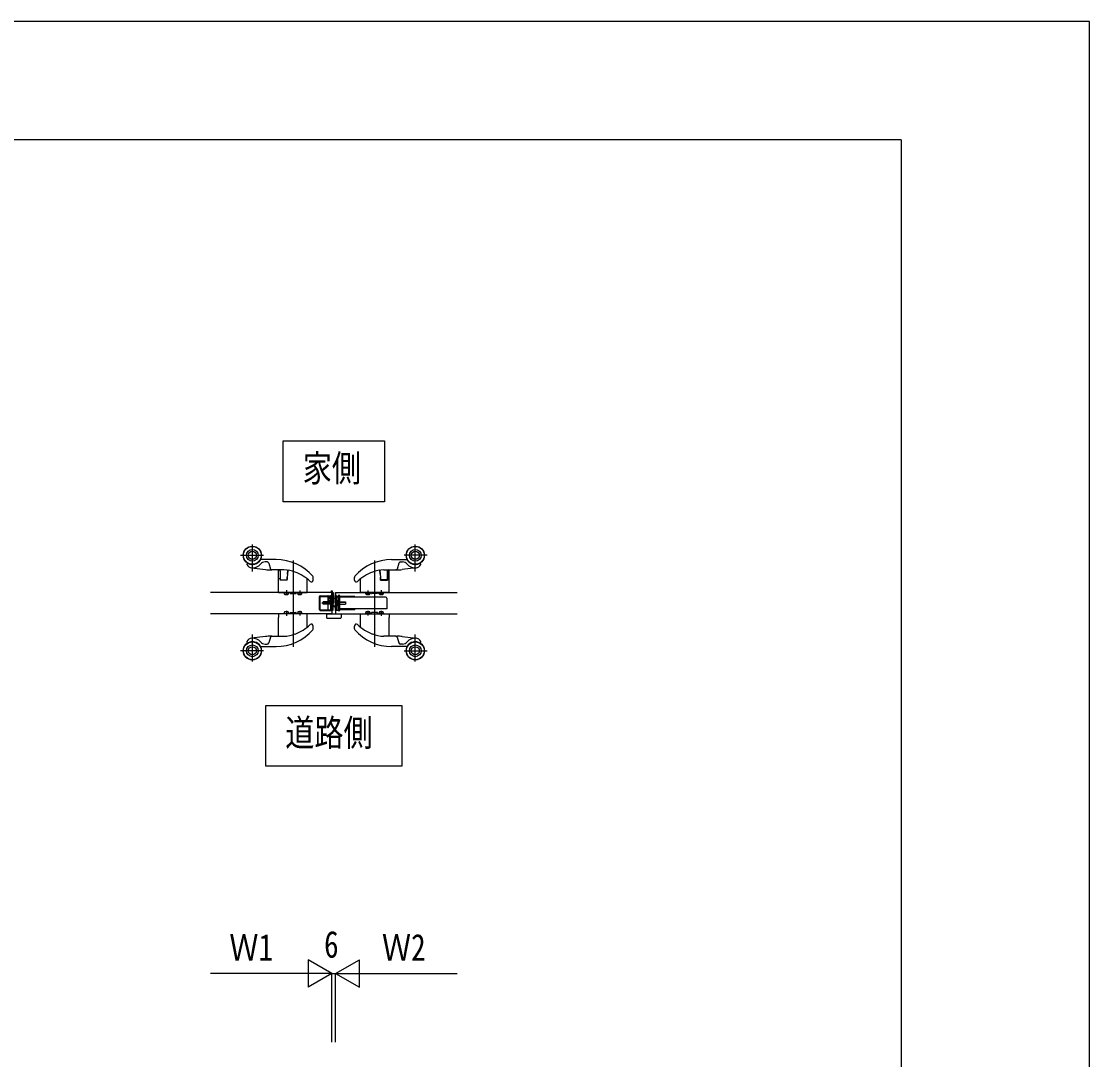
# Model space of a CAD drawing. Units: millimetres, scale not verified. Extents: x -4205 to 4205, y -2970 to 2970.
# Drawn here: x 2448 to 4205, y 1263 to 2970 of the extents above; entities that cross this region are included whole.
import ezdxf
from ezdxf.enums import TextEntityAlignment as Align

# ---------------------------------------------------------------- set-up
doc = ezdxf.new("R2010")
doc.units = ezdxf.units.MM
doc.header["$LTSCALE"] = 12
for name, color, linetype in [('0-2_USER1', 3, 'Continuous'), ('0-3_YKK_12', 2, 'Continuous'), ('0-4_YKK_A1', 4, 'Continuous'), ('0-5_YKK_D', 6, 'Continuous'), ('0-6_YKK_ZWAK', 7, 'Continuous')]:
    doc.layers.add(name, color=color, linetype=linetype)
doc.styles.add('ＭＳ ゴシック', font='')
doc.styles.get('ＭＳ ゴシック').set_extended_font_data('MS Gothic')

msp = doc.modelspace()

# ---------------------------------------------------------------- linework, layer by layer
at = {"layer": '0-2_USER1'}
for points in [[(2878.82, 2180.08), (2878.82, 2280.08), (3045.22, 2280.08), (3045.22, 2180.08)], [(2850.02, 1745.08), (2850.02, 1845.08), (3074.02, 1845.08), (3074.02, 1745.08)]]:
    msp.add_lwpolyline(points, close=True, dxfattribs=at)
at = {"layer": '0-3_YKK_12'}
for p, q in [((2962.02, 2014), (2962.02, 2031)), ((2961.82, 2013.5), (2942.3, 2013.5))]:
    msp.add_line(p, q, dxfattribs=at)
at = {"layer": '0-4_YKK_A1'}
for p, q in [((2828.02, 2065.12), (2828.02, 2109.6)), ((3096.02, 2065.12), (3096.02, 2109.6)), ((2808.72, 2092), (2846.32, 2092)), ((3115.32, 2092), (3077.72, 2092)), ((2867.02, 2085), (2842.16, 2085)), ((2852.3, 2081), (2848.93, 2081)), ((2855.17, 2078.88), (2858.09, 2069.41)), ((2895.02, 2083.4), (2895.02, 1941.54)), ((3029.02, 2083.4), (3029.02, 1941.54)), ((3057.02, 2085), (3081.88, 2085)), ((3068.87, 2078.88), (3065.95, 2069.41)), ((3071.74, 2081), (3075.11, 2081)), ((2826.83, 2071.27), (2849.56, 2068.54)), ((2858.51, 2068), (2859.98, 2068)), ((2880.02, 2068), (2859.98, 2068)), ((2871.02, 2054), (2871.02, 2067)), ((2873.52, 2066.5), (2873.52, 2054)), ((2874.02, 2066), (2874.02, 2064.23)), ((2885.02, 2051.3), (2885.43, 2056.01)), ((2885.4, 2055.86), (2885.06, 2051.96)), ((2885.86, 2061.14), (2885.4, 2055.86)), ((2886.39, 2067.17), (2885.86, 2061.14)), ((2885.87, 2060.99), (2886.4, 2067.06)), ((2886.41, 2067.31), (2886.42, 2067.31)), ((2928.02, 2051.26), (2928.02, 2055.65)), ((2996.02, 2051.26), (2996.02, 2055.65)), ((3037.63, 2067.31), (3037.62, 2067.31)), ((3038.17, 2060.99), (3037.64, 2067.06)), ((3037.65, 2067.17), (3038.18, 2061.14)), ((3038.18, 2061.14), (3038.64, 2055.86)), ((3039.02, 2051.3), (3038.61, 2056.01)), ((3038.64, 2055.86), (3038.98, 2051.96)), ((3044.02, 2068), (3064.06, 2068)), ((3050.02, 2066), (3050.02, 2064.23)), ((3050.52, 2066.5), (3050.52, 2054)), ((3053.02, 2054), (3053.02, 2067)), ((3065.52, 2068), (3064.06, 2068)), ((3097.21, 2071.27), (3074.48, 2068.54)), ((2871.02, 2031), (2871.02, 2054)), ((2871.02, 2054), (2873.52, 2054)), ((2873.52, 2054), (2873.52, 2051.3)), ((2885.02, 2051.3), (2873.52, 2051.3)), ((2874.52, 2051.5), (2884.56, 2051.5)), ((2918.02, 2031), (2918.02, 2052.81)), ((3006.02, 2031), (3006.02, 2052.81)), ((3039.02, 2051.3), (3050.52, 2051.3)), ((3049.52, 2051.5), (3039.48, 2051.5)), ((3050.52, 2054), (3050.52, 2051.3)), ((3053.02, 2054), (3050.52, 2054)), ((3053.02, 2031), (3053.02, 2054)), ((2959.02, 2031), (2759.02, 2031)), ((2871.02, 2031), (2918.02, 2031)), ((2880.52, 2030), (2880.62, 2028.88)), ((2884.02, 2034.47), (2884.02, 2026.43)), ((2887.42, 2028.88), (2887.52, 2030)), ((2890.02, 2031), (2890.02, 2029.3)), ((2890.32, 2029), (2899.72, 2029)), ((2900.02, 2029.3), (2900.02, 2031)), ((2902.22, 2030), (2902.22, 2031)), ((2909.82, 2030), (2902.22, 2030)), ((2902.52, 2030), (2902.62, 2028.88)), ((2906.02, 2034.03), (2906.02, 2026.43)), ((2909.42, 2028.88), (2909.52, 2030)), ((2909.82, 2031), (2909.82, 2030)), ((2938.52, 2002.5), (2938.52, 2024.5)), ((2938.52, 2024.5), (2959.02, 2024.5)), ((2939.52, 2025.5), (2958.02, 2025.5)), ((2939.52, 2002.5), (2939.52, 2024.5)), ((2952.02, 2025), (2952.02, 2002)), ((2952.52, 2025.5), (2956.52, 2025.5)), ((2952.52, 2022.5), (2959.02, 2022.5)), ((2965.02, 2021), (2953.52, 2021)), ((2958.02, 2025.5), (2956.52, 2025.5)), ((2956.52, 2025.5), (2958.02, 2025.5)), ((2956.52, 2025.5), (2956.52, 2001.5)), ((2958.02, 2032), (2958.02, 2033.5)), ((2958.02, 2001.5), (2958.02, 2025.5)), ((2958.02, 2023.9), (2958.02, 2025.5)), ((2958.02, 2022.92), (2958.02, 2023.9)), ((2958.02, 2023.08), (2958.02, 2001.5)), ((2959.02, 2031), (2959.02, 1996)), ((2959.02, 2024), (2959.02, 2031)), ((2959.02, 2002.5), (2959.02, 2024.5)), ((2959.02, 2001), (2959.02, 2022.5)), ((2965.02, 2031), (3165.02, 2031)), ((2965.02, 2031), (2965.02, 1996)), ((2965.02, 2026), (2966.52, 2026)), ((2965.02, 2001), (2965.02, 2026)), ((2966.52, 2001), (2966.52, 2026)), ((2969.02, 2024), (2966.52, 2024)), ((2969.02, 2023), (2966.52, 2023)), ((2969.02, 2025.9), (2969.02, 2001.1)), ((2970.02, 2025.9), (2969.02, 2025.9)), ((2969.02, 2018.5), (2969.02, 2023)), ((2970.02, 2001.1), (2970.02, 2025.9)), ((2996.52, 2024), (2972.02, 2024)), ((3047.42, 2023), (2972.02, 2023)), ((2996.52, 2023), (2996.52, 2024)), ((3053.02, 2031), (3006.02, 2031)), ((3014.22, 2031), (3014.22, 2030)), ((3014.22, 2030), (3021.82, 2030)), ((3014.62, 2028.88), (3014.52, 2030)), ((3018.02, 2034.03), (3018.02, 2026.43)), ((3021.52, 2030), (3021.42, 2028.88)), ((3021.82, 2030), (3021.82, 2031)), ((3024.02, 2029.3), (3024.02, 2031)), ((3033.72, 2029), (3024.32, 2029)), ((3034.02, 2031), (3034.02, 2029.3)), ((3036.62, 2028.88), (3036.52, 2030)), ((3040.02, 2034.47), (3040.02, 2026.43)), ((3043.52, 2030), (3043.42, 2028.88)), ((2944.52, 2011.5), (2944.52, 2015.5)), ((2959.02, 2015.5), (2944.52, 2015.5)), ((2959.02, 2015.12), (2944.52, 2015.12)), ((2959.02, 2011.88), (2944.52, 2011.88)), ((2959.02, 2011.5), (2944.52, 2011.5)), ((2955.52, 2016.38), (2960.02, 2011.13)), ((2958.02, 2017), (2959.02, 2017)), ((2959.02, 2010), (2958.02, 2010)), ((2959.02, 2010.7), (2959.02, 2016.3)), ((2960.22, 2009.5), (2959.02, 2010.7)), ((2960.02, 2011.13), (2963.36, 2007.22)), ((2960.22, 2017.5), (2960.22, 2009.5)), ((2960.52, 2009.5), (2960.22, 2009.5)), ((2960.52, 2017.5), (2960.52, 2009.5)), ((2960.52, 2009.5), (2960.52, 2017.5)), ((2965.32, 2017.5), (2965.02, 2017.5)), ((2965.32, 2009.5), (2965.02, 2009.5)), ((2965.32, 2017.5), (2965.32, 2009.5)), ((2967.32, 2015.5), (2965.32, 2017.5)), ((2967.32, 2011.5), (2965.32, 2009.5)), ((2972.02, 2015.5), (2967.32, 2015.5)), ((2967.32, 2015.5), (2967.32, 2011.5)), ((2967.32, 2015.1), (2972.02, 2015.1)), ((2967.32, 2011.9), (2972.02, 2011.9)), ((2972.02, 2011.5), (2967.32, 2011.5)), ((2969.02, 2018.5), (2968.12, 2018.5)), ((2968.12, 2008.5), (2968.12, 2018.5)), ((2968.12, 2008.5), (2969.02, 2008.5)), ((2969.02, 2001.3), (2969.02, 2008.5)), ((2972.02, 2015.5), (2981.02, 2015.5)), ((2972.02, 2015.1), (2981.02, 2015.1)), ((2972.02, 2011.9), (2981.02, 2011.9)), ((2972.02, 2011.5), (2981.02, 2011.5)), ((3049.02, 2004), (2972.02, 2004)), ((2972.02, 2003), (2996.52, 2003)), ((2981.02, 2015.5), (2981.02, 2011.5)), ((2996.52, 2004), (2996.52, 2003)), ((2959.02, 1996), (2759.02, 1996)), ((2871.02, 1996), (2871.02, 1993)), ((2918.02, 1996), (2871.02, 1996)), ((2871.02, 1993), (2871.02, 1989.5)), ((2871.02, 1959.5), (2871.02, 1989.5)), ((2880.22, 1996), (2880.22, 1997)), ((2880.22, 1997), (2887.82, 1997)), ((2880.62, 1998.12), (2880.52, 1997)), ((2884.02, 2000.57), (2884.02, 1992.53)), ((2887.52, 1997), (2887.42, 1998.12)), ((2887.82, 1997), (2887.82, 1996)), ((2890.02, 1996), (2890.02, 1997.7)), ((2890.32, 1998), (2899.72, 1998)), ((2900.02, 1996), (2900.02, 1997.7)), ((2902.62, 1998.12), (2902.52, 1997)), ((2906.02, 2000.57), (2906.02, 1992.97)), ((2909.52, 1997), (2909.42, 1998.12)), ((2918.02, 1974.19), (2918.02, 1996)), ((2938.52, 2002.5), (2959.02, 2002.5)), ((2939.52, 2001.5), (2958.02, 2001.5)), ((2950.02, 1996), (2950.02, 1989.5)), ((2950.02, 1996), (2974.02, 1996)), ((2951.02, 1988.5), (2973.02, 1988.5)), ((2956.52, 2001.5), (2952.52, 2001.5)), ((2956.52, 2001.5), (2958.02, 2001.5)), ((2956.52, 2001.5), (2958.02, 2001.5)), ((2966.52, 2001), (2965.02, 2001)), ((2965.02, 1996), (3165.02, 1996)), ((2969.02, 2001.1), (2970.02, 2001.1)), ((2974.02, 1996), (2974.02, 1989.5)), ((3006.02, 1996), (3053.02, 1996)), ((3006.02, 1974.19), (3006.02, 1996)), ((3014.52, 1997), (3014.62, 1998.12)), ((3018.02, 2000.57), (3018.02, 1992.97)), ((3021.42, 1998.12), (3021.52, 1997)), ((3024.02, 1996), (3024.02, 1997.7)), ((3033.72, 1998), (3024.32, 1998)), ((3034.02, 1996), (3034.02, 1997.7)), ((3036.22, 1997), (3036.22, 1996)), ((3043.82, 1997), (3036.22, 1997)), ((3036.52, 1997), (3036.62, 1998.12)), ((3040.02, 2000.57), (3040.02, 1992.53)), ((3043.42, 1998.12), (3043.52, 1997)), ((3043.82, 1996), (3043.82, 1997)), ((3053.02, 1996), (3053.02, 1993)), ((3053.02, 1993), (3053.02, 1989.5)), ((3053.02, 1959.5), (3053.02, 1989.5)), ((2928.02, 1971.35), (2928.02, 1975.74)), ((2996.02, 1971.35), (2996.02, 1975.74)), ((2849.56, 1958.46), (2826.83, 1955.73)), ((2828.02, 1917.4), (2828.02, 1961.88)), ((2858.09, 1957.59), (2855.17, 1948.12)), ((2859.98, 1959), (2858.51, 1959)), ((2859.98, 1959), (2880.02, 1959)), ((3064.06, 1959), (3044.02, 1959)), ((3064.06, 1959), (3065.52, 1959)), ((3065.95, 1957.59), (3068.87, 1948.12)), ((3074.48, 1958.46), (3097.21, 1955.73)), ((3096.02, 1917.4), (3096.02, 1961.88)), ((2846.32, 1935), (2808.72, 1935)), ((2842.16, 1942), (2867.02, 1942)), ((2848.93, 1946), (2852.3, 1946)), ((3081.88, 1942), (3057.02, 1942)), ((3075.11, 1946), (3071.74, 1946)), ((3077.72, 1935), (3115.32, 1935))]:
    msp.add_line(p, q, dxfattribs=at)
for points in [[(2874.02, 2064.23), (2874.02, 2054.8), (2874.02, 2052)], [(3050.02, 2064.23), (3050.02, 2054.8), (3050.02, 2052)], [(2887.82, 2031), (2887.82, 2030), (2880.22, 2030), (2880.22, 2031)], [(2959.02, 2022.5), (2959.02, 2024), (2952.52, 2024), (2952.52, 2022.5)], [(2953.02, 2020.5), (2953.02, 2019.3), (2955.52, 2016.38)], [(2960.52, 2031), (2960.52, 2001), (2959.02, 2001)], [(2971.02, 2001.1), (2972.02, 2001.1), (2972.02, 2025.9), (2971.02, 2025.9), (2970.02, 2025.9)], [(2970.02, 2001.1), (2971.02, 2001.1), (2971.02, 2025.9)], [(3036.22, 2031), (3036.22, 2030), (3043.82, 2030), (3043.82, 2031)], [(3049.02, 2021.4), (3049.02, 2005.6), (3049.02, 2004)], [(2960.52, 2017.5), (2960.22, 2017.5), (2959.02, 2016.3)], [(2902.22, 1996), (2902.22, 1997), (2909.82, 1997), (2909.82, 1996)], [(2969.02, 2001.3), (2967.82, 2001.3), (2966.52, 2001.3)], [(3021.82, 1996), (3021.82, 1997), (3014.22, 1997), (3014.22, 1996)]]:
    msp.add_lwpolyline(points, dxfattribs=at)
for centre, radius in [((2828.02, 2092), 15), ((2828.02, 2092), 14.7), ((2828.02, 2092), 9.71), ((2828.02, 2092), 6.62), ((3096.02, 2092), 15), ((3096.02, 2092), 14.7), ((3096.02, 2092), 9.71), ((3096.02, 2092), 6.62), ((2828.02, 1935), 15), ((2828.02, 1935), 14.7), ((2828.02, 1935), 9.71), ((2828.02, 1935), 6.62), ((3096.02, 1935), 15), ((3096.02, 1935), 14.7), ((3096.02, 1935), 9.71), ((3096.02, 1935), 6.62)]:
    msp.add_circle(centre, radius, dxfattribs=at)
for centre, radius, start, end in [((2820.45, 2077.34), 1.5, 62.67786, 207.00257), ((2828.02, 2081.2), 10, 207.00257, 263.14008), ((2828.02, 2092), 15, 242.67786, 328.99194), ((2828.02, 2092), 15, 261.17985, 278.82015), ((2828.02, 2088.4), 17.2, 270, 320.22969), ((2842.16, 2083.5), 1.5, 90.00099, 148.99194), ((2848.93, 2071), 10, 90, 140.22969), ((2852.3, 2078), 3, 17.10292, 90), ((2867.02, 2005), 80, 41.1281, 89.99959), ((3057.02, 2005), 80, 90.00041, 138.8719), ((3071.74, 2078), 3, 90, 162.89708), ((3075.11, 2071), 10, 39.77031, 90), ((3081.88, 2083.5), 1.5, 31.00806, 89.99901), ((3096.02, 2088.4), 17.2, 219.77031, 270), ((3096.02, 2092), 15, 211.00806, 297.32214), ((3096.02, 2092), 15, 261.17985, 278.82015), ((3096.02, 2081.2), 10, 276.85992, 332.99743), ((3103.59, 2077.34), 1.5, 332.99743, 117.32214), ((2828.02, 2081.2), 10, 263.14008, 270), ((2858.51, 2143), 75, 263.14008, 270), ((2860, 2070), 2, 197.10292, 210), ((2860, 2070), 2, 210, 270), ((2872.02, 2067), 1, 90, 180), ((2872.02, 2066.5), 1.5, 0, 90), ((2871.02, 2066), 3, 0, 41.81031), ((2880.02, 2018), 50, 68.13628, 89.99998), ((2888.38, 2067), 2, 163.07655, 175), ((2886.9, 2067.02), 0.5, 82.01427, 175), ((2868.85, 1990.16), 80, 47.40829, 68.13629), ((2925.02, 2055.65), 3, 0, 41.1286), ((2999.02, 2055.65), 3, 138.8714, 180), ((3055.19, 1990.16), 80, 111.86371, 132.59171), ((3044.02, 2018), 50, 90.00002, 111.86372), ((3037.14, 2067.02), 0.5, 5, 97.98573), ((3035.66, 2067), 2, 5, 16.92345), ((3053.02, 2066), 3, 138.18969, 180), ((3052.02, 2066.5), 1.5, 90, 180), ((3052.02, 2067), 1, 0, 90), ((3064.04, 2070), 2, 270, 330), ((3065.52, 2143), 75, 270, 276.85992), ((3064.04, 2070), 2, 330, 342.89708), ((3096.02, 2081.2), 10, 270, 276.85992), ((2874.52, 2052), 0.5, 180, 270), ((2884.56, 2052), 0.5, 270, 355), ((2917.02, 2052.81), 1, 0, 38.17852), ((2925.02, 2051.25), 3, 227.26797, 0.1403), ((2999.02, 2051.25), 3, 179.8597, 312.73203), ((3007.02, 2052.81), 1, 141.82148, 180), ((3039.48, 2052), 0.5, 185, 270), ((3049.52, 2052), 0.5, 270, 0), ((2881.91, 2028.99), 1.3, 185, 254.11915), ((2884.02, 2036.4), 9, 254.11915, 285.88085), ((2886.13, 2028.99), 1.3, 285.88085, 355), ((2890.32, 2029.3), 0.3, 180, 270), ((2899.72, 2029.3), 0.3, 270, 0), ((2903.91, 2028.99), 1.3, 185, 254.11915), ((2906.02, 2036.4), 9, 254.11915, 285.88085), ((2908.13, 2028.99), 1.3, 285.88085, 355), ((2939.52, 2024.5), 1, 90, 180), ((2952.52, 2025), 0.5, 90, 180), ((2953.52, 2020.5), 0.5, 90, 180), ((2958.02, 2031), 2.5, 0, 90), ((2958.02, 2031), 1, 0, 90), ((3015.91, 2028.99), 1.3, 185, 254.11915), ((3018.02, 2036.4), 9, 254.11915, 285.88085), ((3020.13, 2028.99), 1.3, 285.88085, 355), ((3024.32, 2029.3), 0.3, 180, 270), ((3033.72, 2029.3), 0.3, 270, 0), ((3037.91, 2028.99), 1.3, 185, 254.11915), ((3040.02, 2036.4), 9, 254.11915, 285.88085), ((3042.13, 2028.99), 1.3, 285.88085, 355), ((3047.42, 2021.4), 1.6, 0, 90), ((2966.02, 2009.5), 3.5, 220.57456, 253.39845), ((2881.91, 1998.01), 1.3, 105.88085, 175), ((2884.02, 1990.6), 9, 74.11915, 105.88085), ((2886.13, 1998.01), 1.3, 5, 74.11915), ((2890.32, 1997.7), 0.3, 90, 180), ((2899.72, 1997.7), 0.3, 0, 90), ((2903.91, 1998.01), 1.3, 105.88085, 175), ((2906.02, 1990.6), 9, 74.11915, 105.88085), ((2908.13, 1998.01), 1.3, 5, 74.11915), ((2939.52, 2002.5), 1, 180, 270), ((2951.02, 1989.5), 1, 180, 270), ((2952.52, 2002), 0.5, 180, 270), ((2973.02, 1989.5), 1, 270, 360), ((3015.91, 1998.01), 1.3, 105.88085, 175), ((3018.02, 1990.6), 9, 74.11915, 105.88085), ((3020.13, 1998.01), 1.3, 5, 74.11915), ((3024.32, 1997.7), 0.3, 90, 180), ((3033.72, 1997.7), 0.3, 0, 90), ((3037.91, 1998.01), 1.3, 105.88085, 175), ((3040.02, 1990.6), 9, 74.11915, 105.88085), ((3042.13, 1998.01), 1.3, 5, 74.11915), ((2867.02, 2022), 80, 270.00041, 318.8719), ((2868.85, 2036.84), 80, 291.86371, 312.59171), ((2917.02, 1974.19), 1, 321.82148, 0), ((2925.02, 1975.75), 3, 359.8597, 132.73203), ((2925.02, 1971.35), 3, 318.8714, 0), ((2999.02, 1975.75), 3, 47.26797, 180.1403), ((2999.02, 1971.35), 3, 180, 221.1286), ((3057.02, 2022), 80, 221.1281, 269.99959), ((3055.19, 2036.84), 80, 227.40829, 248.13629), ((3007.02, 1974.19), 1, 180, 218.17852), ((2820.45, 1949.66), 1.5, 152.99743, 297.32214), ((2828.02, 1945.8), 10, 96.85992, 152.99743), ((2828.02, 1945.8), 10, 90, 96.85992), ((2828.02, 1938.6), 17.2, 39.77031, 90), ((2858.51, 1884), 75, 90, 96.85992), ((2860, 1957), 2, 150, 162.89708), ((2860, 1957), 2, 90, 150), ((2870.22, 1960), 1, 270, 323.55544), ((2872.02, 1959.5), 1, 180, 185.39634), ((2880.02, 2009), 50, 270.00002, 291.86372), ((3044.02, 2009), 50, 248.13628, 269.99998), ((3052.02, 1959.5), 1, 354.60366, 0), ((3053.82, 1960), 1, 216.44456, 270), ((3064.04, 1957), 2, 30, 90), ((3065.52, 1884), 75, 83.14008, 90), ((3064.04, 1957), 2, 17.10292, 30), ((3096.02, 1938.6), 17.2, 90, 140.22969), ((3096.02, 1945.8), 10, 83.14008, 90), ((3096.02, 1945.8), 10, 27.00257, 83.14008), ((3103.59, 1949.66), 1.5, 242.67786, 27.00257), ((2828.02, 1935), 15, 31.00806, 117.32214), ((2828.02, 1935), 15, 81.17985, 98.82015), ((2842.16, 1943.5), 1.5, 211.00806, 269.99901), ((2848.93, 1956), 10, 219.77031, 270), ((2852.3, 1949), 3, 270, 342.89708), ((3071.74, 1949), 3, 197.10292, 270), ((3075.11, 1956), 10, 270, 320.22969), ((3081.88, 1943.5), 1.5, 270.00099, 328.99194), ((3096.02, 1935), 15, 62.67786, 148.99194), ((3096.02, 1935), 15, 81.17985, 98.82015)]:
    msp.add_arc(centre, radius, start, end, dxfattribs=at)
at = {"layer": '0-5_YKK_D'}
for p, q in [((2959.02, 1404.13), (2920.05, 1426.63)), ((2920.05, 1426.63), (2920.05, 1381.63)), ((2965.02, 1404.13), (3003.99, 1426.63)), ((3003.99, 1381.63), (3003.99, 1426.63)), ((2914.02, 1404.13), (2759.02, 1404.13)), ((2959.02, 1404.13), (2881.08, 1404.13)), ((2959.02, 1404.13), (2920.05, 1381.63)), ((2959.02, 1404.13), (2942.02, 1404.13)), ((2959.02, 1291.25), (2959.02, 1405.13)), ((2959.02, 1291.25), (2959.02, 1405.13)), ((2959.02, 1404.13), (2965.02, 1404.13)), ((2965.02, 1291.25), (2965.02, 1405.13)), ((2965.02, 1291.25), (2965.02, 1405.13)), ((2965.02, 1404.13), (2982.02, 1404.13)), ((2965.02, 1404.13), (3003.99, 1381.63)), ((2965.02, 1404.13), (3042.96, 1404.13)), ((3010.02, 1404.13), (3165.02, 1404.13))]:
    msp.add_line(p, q, dxfattribs=at)
at = {"layer": '0-6_YKK_ZWAK'}
for q in [(-3904.98, 2775), (3895.02, -2525)]:
    msp.add_line((3895.02, 2775), q, dxfattribs=at)
msp.add_lwpolyline([(-4205, -2970), (4205, -2970), (4205, 2970), (-4205, 2970)], close=True, dxfattribs=at)

# ---------------------------------------------------------------- texts
at = {"layer": '0-2_USER1', "style": 'ＭＳ ゴシック', "width": 0.8}
for s, p in [('家側', (2910.82, 2200.08)), ('道路側', (2882.02, 1765.08))]:
    msp.add_text(s, height=43.99, dxfattribs=at).set_placement(p, align=Align.BOTTOM_LEFT)
at = {"layer": '0-5_YKK_D', "style": 'ＭＳ ゴシック', "width": 0.8}
for s, p in [('Ｗ1', (2790.12, 1412.13)), ('6', (2946.02, 1417.13)), ('Ｗ2', (3041.12, 1412.13))]:
    msp.add_text(s, height=43.99, dxfattribs=at).set_placement(p, align=Align.BOTTOM_LEFT)

doc.saveas('drawing.dxf')
